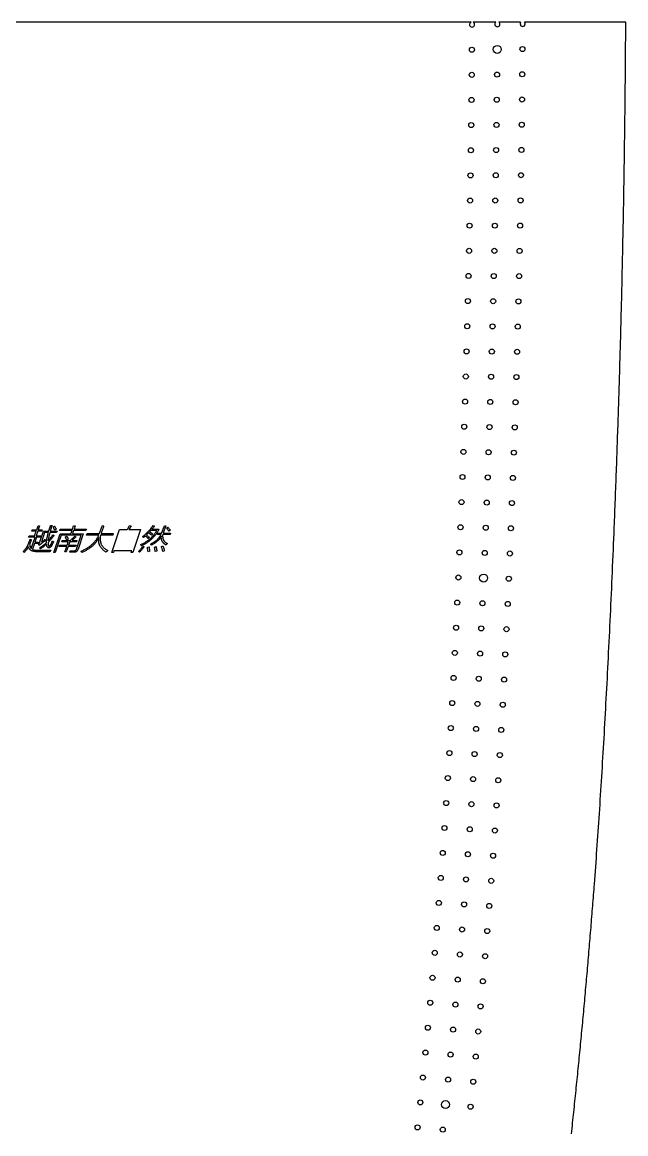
# Model space of a CAD drawing. Header units: millimetres. Extents: x 68706 to 69491, y -6452 to -3374.
# Drawn here: x 69072 to 69491, y -5683 to -4913 of the extents above; entities that cross this region are included whole.
import ezdxf

# ---------------------------------------------------------------- set-up
doc = ezdxf.new("R2010")
doc.units = ezdxf.units.MM

msp = doc.modelspace()

# ---------------------------------------------------------------- linework, layer by layer
at = {"color": 7, "linetype": 'Continuous', "lineweight": 25}
for p, q in [((69383.49, -4913.08), (68813.02, -4913.08)), ((69400.58, -4913.08), (69384.89, -4913.08)), ((69417.83, -4913.08), (69402.8, -4913.08)), ((69490.7, -4913.08), (69420.55, -4913.08)), ((69078.91, -5265.64), (69079.22, -5264.71)), ((69082.09, -5265.64), (69078.91, -5265.64)), ((69079.22, -5264.71), (69082.4, -5264.71)), ((69080.97, -5268.92), (69082.09, -5265.64)), ((69083.09, -5265.64), (69081.98, -5268.92)), ((69082.4, -5264.71), (69083.38, -5261.84)), ((69085.94, -5265.64), (69083.09, -5265.64)), ((69083.38, -5261.84), (69084.38, -5261.84)), ((69084.38, -5261.84), (69083.41, -5264.71)), ((69083.41, -5264.71), (69086.25, -5264.71)), ((69084.66, -5273.07), (69087.18, -5265.63)), ((69087.86, -5266.56), (69085.6, -5273.23)), ((69086.25, -5264.71), (69085.94, -5265.64)), ((69087.18, -5265.63), (69090.78, -5265.63)), ((69090.51, -5266.56), (69087.86, -5266.56)), ((69096.14, -5266.56), (69091.5, -5266.56)), ((69091.75, -5265.63), (69096.46, -5265.63)), ((69092.01, -5261.8), (69093, -5261.8)), ((69093.84, -5262.75), (69094.76, -5262.25)), ((69095.89, -5264.33), (69094.9, -5264.91)), ((69096.46, -5265.63), (69096.14, -5266.56)), ((69098.24, -5265.09), (69098.57, -5264.14)), ((69106.89, -5265.09), (69098.24, -5265.09)), ((69098.57, -5264.14), (69107.22, -5264.14)), ((69106.09, -5267.45), (69106.89, -5265.09)), ((69107.94, -5265.09), (69107.14, -5267.45)), ((69107.22, -5264.14), (69107.95, -5261.98)), ((69116.55, -5265.09), (69107.94, -5265.09)), ((69107.95, -5261.98), (69108.99, -5261.98)), ((69108.99, -5261.98), (69108.26, -5264.14)), ((69108.26, -5264.14), (69116.88, -5264.14)), ((69116.88, -5264.14), (69116.55, -5265.09)), ((69127.77, -5261.98), (69128.89, -5261.98)), ((69134.45, -5280.42), (69139.88, -5264.45)), ((69139.88, -5264.45), (69145.12, -5264.45)), ((69146.21, -5264.45), (69154.41, -5264.45)), ((69146.75, -5261.8), (69147.86, -5261.97)), ((69154.41, -5264.45), (69148.97, -5280.46)), ((69165.54, -5265.27), (69161.38, -5265.27)), ((69162.19, -5264.32), (69166.93, -5264.32)), ((69163.11, -5261.8), (69164, -5262.1)), ((69166.93, -5264.32), (69166.59, -5265.33)), ((69170.88, -5261.98), (69171.9, -5261.98)), ((69172.31, -5263.54), (69173.25, -5262.87)), ((69175.03, -5265.02), (69174.03, -5265.74)), ((69076.78, -5269.85), (69077.1, -5268.92)), ((69081.23, -5269.85), (69076.78, -5269.85)), ((69077.1, -5268.92), (69080.97, -5268.92)), ((69077.79, -5271.32), (69078.75, -5271.32)), ((69078.6, -5277.6), (69081.23, -5269.85)), ((69080.75, -5274.24), (69079.4, -5278.22)), ((69083.09, -5274.24), (69080.75, -5274.24)), ((69082.24, -5269.85), (69081.06, -5273.32)), ((69081.06, -5273.32), (69083.41, -5273.32)), ((69081.98, -5268.92), (69085.26, -5268.92)), ((69084.94, -5269.85), (69082.24, -5269.85)), ((69083.41, -5273.32), (69083.09, -5274.24)), ((69085.26, -5268.92), (69084.94, -5269.85)), ((69093.58, -5268.28), (69094.38, -5268.66)), ((69094.26, -5280.46), (69098.68, -5267.45)), ((69099.39, -5268.38), (69095.28, -5280.46)), ((69098.68, -5267.45), (69106.09, -5267.45)), ((69113.32, -5268.38), (69099.39, -5268.38)), ((69099.72, -5272.96), (69100.02, -5272.06)), ((69104.28, -5272.96), (69099.72, -5272.96)), ((69100.02, -5272.06), (69105.73, -5272.06)), ((69102.21, -5269.68), (69103.22, -5269.07)), ((69104.26, -5271.14), (69103.18, -5271.75)), ((69103.47, -5275.35), (69104.28, -5272.96)), ((69105.3, -5272.96), (69104.49, -5275.35)), ((69109.86, -5272.96), (69105.3, -5272.96)), ((69106.87, -5272.06), (69110.17, -5272.06)), ((69107.14, -5267.45), (69114.67, -5267.45)), ((69108.88, -5269.08), (69109.62, -5269.61)), ((69110.17, -5272.06), (69109.86, -5272.96)), ((69110.04, -5278.02), (69113.32, -5268.38)), ((69114.67, -5267.45), (69111.02, -5278.19)), ((69117, -5268.38), (69117.36, -5267.32)), ((69125.37, -5268.38), (69117, -5268.38)), ((69117.36, -5267.32), (69125.81, -5267.32)), ((69135.13, -5268.38), (69126.63, -5268.38)), ((69126.97, -5267.32), (69135.49, -5267.32)), ((69135.49, -5267.32), (69135.13, -5268.38)), ((69160.55, -5269.97), (69159.65, -5270.76)), ((69162.82, -5267.56), (69161.94, -5268.39)), ((69166.02, -5267.84), (69166.33, -5266.91)), ((69168.57, -5267.84), (69166.02, -5267.84)), ((69166.33, -5266.91), (69169, -5266.91)), ((69174.85, -5267.84), (69169.75, -5267.84)), ((69170.07, -5266.91), (69175.16, -5266.91)), ((69175.16, -5266.91), (69174.85, -5267.84)), ((69083.51, -5278.91), (69085.04, -5278.91)), ((69084.05, -5275.56), (69083.6, -5274.68)), ((69091.53, -5279.91), (69089.89, -5279.91)), ((69095.28, -5280.46), (69094.26, -5280.46)), ((69097.98, -5276.25), (69098.28, -5275.35)), ((69103.16, -5276.25), (69097.98, -5276.25)), ((69098.28, -5275.35), (69103.47, -5275.35)), ((69101.89, -5279.98), (69103.16, -5276.25)), ((69102.91, -5279.98), (69101.89, -5279.98)), ((69104.18, -5276.25), (69102.91, -5279.98)), ((69109.38, -5276.25), (69104.18, -5276.25)), ((69104.49, -5275.35), (69109.69, -5275.35)), ((69108.16, -5280.29), (69108, -5280.29)), ((69109.69, -5275.35), (69109.38, -5276.25)), ((69135.53, -5280.42), (69134.45, -5280.42)), ((69135.95, -5279.18), (69135.53, -5280.42)), ((69148.33, -5279.18), (69135.95, -5279.18)), ((69147.9, -5280.46), (69148.33, -5279.18)), ((69148.97, -5280.46), (69147.9, -5280.46)), ((69153.67, -5280.27), (69152.84, -5279.8)), ((69156.05, -5276.05), (69156.91, -5276.46)), ((69159.14, -5276.83), (69160.23, -5276.45)), ((69160.74, -5279.6), (69159.57, -5280)), ((69164.02, -5276.67), (69165.1, -5276.27)), ((69165.69, -5279.38), (69164.54, -5279.8)), ((69168.86, -5276.34), (69169.91, -5275.85)), ((69170.98, -5279.32), (69169.83, -5279.82))]:
    msp.add_line(p, q, dxfattribs=at)
for centre, radius in [((69384.08, -4932.1), 1.75), ((69401.58, -4931.88), 2.75), ((69419.08, -4931.66), 1.75), ((69383.94, -4949.52), 1.75), ((69401.44, -4949.33), 1.75), ((69418.94, -4949.14), 1.75), ((69383.77, -4966.93), 1.75), ((69401.27, -4966.78), 1.75), ((69418.77, -4966.62), 1.75), ((69383.57, -4984.35), 1.75), ((69401.07, -4984.22), 1.75), ((69418.57, -4984.09), 1.75), ((69383.33, -5001.77), 1.75), ((69400.83, -5001.67), 1.75), ((69418.33, -5001.57), 1.75), ((69383.07, -5019.18), 1.75), ((69400.57, -5019.12), 1.75), ((69418.07, -5019.05), 1.75), ((69382.77, -5036.6), 1.75), ((69400.27, -5036.56), 1.75), ((69417.77, -5036.53), 1.75), ((69382.45, -5054.01), 1.75), ((69399.95, -5054.01), 1.75), ((69417.45, -5054), 1.75), ((69382.09, -5071.43), 1.75), ((69399.59, -5071.45), 1.75), ((69417.09, -5071.48), 1.75), ((69381.7, -5088.84), 1.75), ((69399.2, -5088.9), 1.75), ((69416.7, -5088.96), 1.75), ((69381.29, -5106.25), 1.75), ((69398.79, -5106.34), 1.75), ((69416.29, -5106.43), 1.75), ((69380.84, -5123.66), 1.75), ((69398.34, -5123.78), 1.75), ((69415.84, -5123.9), 1.75), ((69380.36, -5141.07), 1.75), ((69397.86, -5141.23), 1.75), ((69415.35, -5141.38), 1.75), ((69379.84, -5158.48), 1.75), ((69397.34, -5158.67), 1.75), ((69414.84, -5158.85), 1.75), ((69379.3, -5175.89), 1.75), ((69396.8, -5176.11), 1.75), ((69414.3, -5176.32), 1.75), ((69378.73, -5193.3), 1.75), ((69396.23, -5193.55), 1.75), ((69413.73, -5193.79), 1.75), ((69378.13, -5210.71), 1.75), ((69395.62, -5210.98), 1.75), ((69413.12, -5211.26), 1.75), ((69377.49, -5228.11), 1.75), ((69394.99, -5228.42), 1.75), ((69412.49, -5228.73), 1.75), ((69376.83, -5245.52), 1.75), ((69394.32, -5245.86), 1.75), ((69411.82, -5246.19), 1.75), ((69376.13, -5262.92), 1.75), ((69393.63, -5263.29), 1.75), ((69411.12, -5263.66), 1.75), ((69375.4, -5280.33), 1.75), ((69392.9, -5280.72), 1.75), ((69410.39, -5281.12), 1.75), ((69374.64, -5297.73), 1.75), ((69392.14, -5298.16), 2.75), ((69409.63, -5298.59), 1.75), ((69373.85, -5315.12), 1.75), ((69391.35, -5315.59), 1.75), ((69408.84, -5316.05), 1.75), ((69373.03, -5332.53), 1.75), ((69390.53, -5333.02), 1.75), ((69408.02, -5333.51), 1.75), ((69372.19, -5349.95), 1.75), ((69389.68, -5350.46), 1.75), ((69407.17, -5350.98), 1.75), ((69371.32, -5367.33), 1.75), ((69388.81, -5367.88), 1.75), ((69406.3, -5368.43), 1.75), ((69370.4, -5384.68), 1.75), ((69387.89, -5385.28), 1.75), ((69405.38, -5385.87), 1.75), ((69369.44, -5402), 1.75), ((69386.93, -5402.66), 1.75), ((69404.41, -5403.31), 1.75), ((69368.42, -5419.32), 1.75), ((69385.9, -5420.03), 1.75), ((69403.39, -5420.74), 1.75), ((69367.34, -5436.64), 1.75), ((69384.82, -5437.41), 1.75), ((69402.31, -5438.17), 1.75), ((69366.21, -5453.95), 1.75), ((69383.69, -5454.77), 1.75), ((69401.17, -5455.6), 1.75), ((69365.02, -5471.26), 1.75), ((69382.5, -5472.14), 1.75), ((69399.98, -5473.02), 1.75), ((69363.78, -5488.57), 1.75), ((69381.25, -5489.5), 1.75), ((69398.73, -5490.44), 1.75), ((69362.48, -5505.87), 1.75), ((69379.95, -5506.86), 1.75), ((69397.42, -5507.85), 1.75), ((69361.12, -5523.17), 1.75), ((69378.59, -5524.22), 1.75), ((69396.06, -5525.26), 1.75), ((69359.71, -5540.46), 1.75), ((69377.18, -5541.56), 1.75), ((69394.64, -5542.67), 1.75), ((69358.25, -5557.75), 1.75), ((69375.71, -5558.91), 1.75), ((69393.17, -5560.07), 1.75), ((69356.72, -5575.03), 1.75), ((69374.18, -5576.25), 1.75), ((69391.64, -5577.47), 1.75), ((69355.15, -5592.31), 1.75), ((69372.6, -5593.58), 1.75), ((69390.06, -5594.86), 1.75), ((69353.52, -5609.59), 1.75), ((69370.96, -5610.91), 1.75), ((69388.41, -5612.24), 1.75), ((69351.83, -5626.85), 1.75), ((69369.27, -5628.24), 1.75), ((69386.72, -5629.62), 1.75), ((69350.08, -5644.12), 1.75), ((69367.52, -5645.56), 1.75), ((69384.97, -5647), 1.75), ((69348.29, -5661.37), 1.75), ((69365.72, -5662.87), 2.75), ((69383.16, -5664.37), 1.75), ((69346.43, -5678.63), 1.75), ((69363.86, -5680.18), 1.75)]:
    msp.add_circle(centre, radius, dxfattribs=at)
for centre, start, end in [((69384.19, -4914.68), 113.57564, 66.42436), ((69401.69, -4914.43), 129.42609, 50.57391), ((69419.19, -4914.18), 141.07106, 38.92894)]:
    msp.add_arc(centre, 1.75, start, end, dxfattribs=at)
for points, knots in [([(69453.07, -5683.08), (69453.33, -5680.58), (69453.87, -5675.57), (69454.67, -5668.06), (69455.45, -5660.54), (69456.22, -5653.03), (69456.99, -5645.52), (69457.74, -5638), (69458.48, -5630.48), (69459.21, -5622.97), (69459.94, -5615.45), (69460.65, -5607.93), (69461.35, -5600.41), (69462.04, -5592.89), (69462.72, -5585.36), (69463.39, -5577.84), (69464.05, -5570.31), (69464.7, -5562.79), (69465.34, -5555.26), (69465.97, -5547.73), (69466.59, -5540.21), (69467.2, -5532.68), (69467.79, -5525.15), (69468.38, -5517.61), (69469.38, -5504.63), (69470.75, -5485.89), (69472.45, -5461.1), (69474.09, -5435.42), (69475.67, -5408.85), (69477.2, -5381.39), (69478.67, -5353.04), (69480.08, -5323.8), (69481.44, -5293.67), (69482.56, -5266.81), (69483.48, -5243.52), (69484.21, -5224.1), (69484.9, -5204.67), (69485.56, -5185.24), (69486.17, -5165.8), (69486.75, -5146.37), (69487.29, -5126.94), (69487.79, -5107.5), (69488.25, -5088.07), (69488.67, -5068.63), (69489.06, -5049.19), (69489.41, -5029.75), (69489.72, -5010.31), (69489.99, -4990.86), (69490.23, -4971.42), (69490.42, -4951.97), (69490.58, -4932.53), (69490.66, -4919.56), (69490.7, -4913.08)], [0, 0, 0, 0, 0.009794, 0.019588, 0.029382, 0.039176, 0.04897, 0.058764, 0.068557, 0.078351, 0.088145, 0.097938, 0.107732, 0.117526, 0.12732, 0.137114, 0.146908, 0.156702, 0.166496, 0.176291, 0.186086, 0.19588, 0.205676, 0.215471, 0.225266, 0.256339, 0.288558, 0.321923, 0.356434, 0.392093, 0.4289, 0.466855, 0.505959, 0.546212, 0.571421, 0.596629, 0.621837, 0.647045, 0.672252, 0.69746, 0.722669, 0.747877, 0.773086, 0.798295, 0.823505, 0.848716, 0.873927, 0.89914, 0.924353, 0.949568, 0.974783, 1, 1, 1, 1]), ([(69089.22, -5273.39), (69089.22, -5273.29), (69089.22, -5273.1), (69089.24, -5272.8), (69089.26, -5272.48), (69089.3, -5272.14), (69089.34, -5271.78), (69089.4, -5271.4), (69089.46, -5271), (69089.54, -5270.58), (69089.62, -5270.15), (69089.72, -5269.69), (69089.82, -5269.22), (69089.94, -5268.72), (69090.07, -5268.21), (69090.2, -5267.67), (69090.35, -5267.12), (69090.46, -5266.75), (69090.51, -5266.56)], [0, 0, 0, 0, 0.040584, 0.083675, 0.129735, 0.178763, 0.230778, 0.285505, 0.343599, 0.404462, 0.468375, 0.534942, 0.605059, 0.67794, 0.753997, 0.832639, 0.914972, 1, 1, 1, 1]), ([(69091.5, -5266.56), (69091.42, -5266.85), (69091.27, -5267.43), (69091.05, -5268.27), (69090.87, -5269.06), (69090.71, -5269.8), (69090.57, -5270.49), (69090.46, -5271.14), (69090.37, -5271.73), (69090.33, -5272.11), (69090.32, -5272.29)], [0, 0, 0, 0, 0.157439, 0.30528, 0.444029, 0.57325, 0.69356, 0.804836, 0.906834, 1, 1, 1, 1]), ([(69090.78, -5265.63), (69090.82, -5265.49), (69090.91, -5265.22), (69091.03, -5264.79), (69091.17, -5264.35), (69091.32, -5263.88), (69091.48, -5263.39), (69091.64, -5262.88), (69091.82, -5262.35), (69091.95, -5261.98), (69092.01, -5261.8)], [0, 0, 0, 0, 0.104556, 0.215171, 0.331165, 0.453435, 0.581311, 0.715033, 0.854369, 1, 1, 1, 1]), ([(69093, -5261.8), (69092.89, -5262.11), (69092.67, -5262.73), (69092.35, -5263.68), (69092.04, -5264.64), (69091.85, -5265.3), (69091.75, -5265.63)], [0, 0, 0, 0, 0.243481, 0.490978, 0.743434, 1, 1, 1, 1]), ([(69094.9, -5264.91), (69094.87, -5264.84), (69094.81, -5264.7), (69094.71, -5264.47), (69094.6, -5264.23), (69094.47, -5263.97), (69094.33, -5263.69), (69094.18, -5263.39), (69094.01, -5263.08), (69093.9, -5262.87), (69093.84, -5262.75)], [0, 0, 0, 0, 0.091728, 0.19299, 0.303711, 0.424003, 0.554396, 0.693309, 0.841859, 1, 1, 1, 1]), ([(69094.76, -5262.25), (69094.83, -5262.38), (69094.97, -5262.61), (69095.17, -5262.94), (69095.34, -5263.25), (69095.49, -5263.52), (69095.62, -5263.77), (69095.73, -5263.98), (69095.82, -5264.16), (69095.86, -5264.28), (69095.89, -5264.33)], [0, 0, 0, 0, 0.180281, 0.344168, 0.493329, 0.626132, 0.742608, 0.84443, 0.930031, 1, 1, 1, 1]), ([(69125.81, -5267.32), (69125.89, -5267.14), (69126.03, -5266.79), (69126.25, -5266.23), (69126.47, -5265.66), (69126.61, -5265.27), (69126.69, -5265.07)], [0, 0, 0, 0, 0.235873, 0.481398, 0.736412, 1, 1, 1, 1]), ([(69126.69, -5265.07), (69126.76, -5264.86), (69126.92, -5264.43), (69127.07, -5263.99), (69127.15, -5263.77)], [0, 0, 0, 0, 0.4813508, 1, 1, 1, 1]), ([(69128.89, -5261.98), (69128.83, -5262.16), (69128.71, -5262.54), (69128.5, -5263.12), (69128.29, -5263.73), (69128.05, -5264.38), (69127.8, -5265.07), (69127.54, -5265.79), (69127.26, -5266.54), (69127.07, -5267.06), (69126.97, -5267.32)], [0, 0, 0, 0, 0.10161, 0.209443, 0.324763, 0.446316, 0.574882, 0.709516, 0.851636, 1, 1, 1, 1]), ([(69127.15, -5263.77), (69127.19, -5263.65), (69127.28, -5263.4), (69127.42, -5262.99), (69127.58, -5262.51), (69127.7, -5262.17), (69127.77, -5261.98)], [0, 0, 0, 0, 0.19226, 0.423272, 0.691549, 1, 1, 1, 1]), ([(69145.12, -5264.45), (69145.25, -5264.25), (69145.52, -5263.84), (69145.92, -5263.2), (69146.33, -5262.51), (69146.61, -5262.04), (69146.75, -5261.8)], [0, 0, 0, 0, 0.229303, 0.472178, 0.729644, 1, 1, 1, 1]), ([(69147.86, -5261.97), (69147.6, -5262.38), (69147.06, -5263.22), (69146.5, -5264.04), (69146.21, -5264.45)], [0, 0, 0, 0, 0.489899, 1, 1, 1, 1]), ([(69154.5, -5274.93), (69154.8, -5274.79), (69155.4, -5274.53), (69156.28, -5274.09), (69157.13, -5273.63), (69157.95, -5273.14), (69158.74, -5272.63), (69159.5, -5272.09), (69160.24, -5271.52), (69160.94, -5270.93), (69161.62, -5270.31), (69162.27, -5269.67), (69162.88, -5269), (69163.48, -5268.31), (69164.04, -5267.59), (69164.57, -5266.84), (69165.08, -5266.07), (69165.39, -5265.54), (69165.54, -5265.27)], [0, 0, 0, 0, 0.066616, 0.132159, 0.19672, 0.260639, 0.32374, 0.386328, 0.448132, 0.509792, 0.571003, 0.63202, 0.692949, 0.754025, 0.814955, 0.876275, 0.937885, 1, 1, 1, 1]), ([(69166.59, -5265.33), (69166.42, -5265.62), (69166.07, -5266.2), (69165.51, -5267.04), (69164.92, -5267.85), (69164.32, -5268.64), (69163.68, -5269.39), (69163.02, -5270.11), (69162.33, -5270.81), (69161.62, -5271.48), (69160.88, -5272.11), (69160.12, -5272.72), (69159.33, -5273.3), (69158.52, -5273.85), (69157.68, -5274.38), (69156.81, -5274.87), (69155.92, -5275.34), (69155.31, -5275.62), (69155, -5275.76)], [0, 0, 0, 0, 0.064284, 0.12792, 0.190952, 0.253552, 0.315633, 0.377429, 0.439163, 0.500543, 0.562055, 0.623663, 0.685356, 0.747442, 0.809754, 0.8726, 0.935936, 1, 1, 1, 1]), ([(69155.85, -5269.38), (69156.18, -5269.11), (69156.85, -5268.57), (69157.82, -5267.71), (69158.76, -5266.82), (69159.68, -5265.89), (69160.58, -5264.92), (69161.45, -5263.92), (69162.3, -5262.88), (69162.84, -5262.16), (69163.11, -5261.8)], [0, 0, 0, 0, 0.122398, 0.245051, 0.368466, 0.492607, 0.61779, 0.743965, 0.871269, 1, 1, 1, 1]), ([(69159.98, -5266.77), (69159.89, -5266.86), (69159.7, -5267.06), (69159.38, -5267.37), (69159, -5267.75), (69158.72, -5268.01), (69158.57, -5268.15)], [0, 0, 0, 0, 0.189942, 0.419905, 0.689912, 1, 1, 1, 1]), ([(69161.94, -5268.39), (69161.81, -5268.28), (69161.53, -5268.03), (69161.07, -5267.65), (69160.55, -5267.22), (69160.18, -5266.93), (69159.98, -5266.77)], [0, 0, 0, 0, 0.203194, 0.436997, 0.703053, 1, 1, 1, 1]), ([(69161.38, -5265.27), (69161.26, -5265.41), (69161.03, -5265.68), (69160.78, -5265.94), (69160.65, -5266.07)], [0, 0, 0, 0, 0.49575, 1, 1, 1, 1]), ([(69160.65, -5266.07), (69160.72, -5266.11), (69160.86, -5266.2), (69161.09, -5266.35), (69161.33, -5266.52), (69161.59, -5266.69), (69161.87, -5266.89), (69162.17, -5267.1), (69162.49, -5267.33), (69162.7, -5267.48), (69162.82, -5267.56)], [0, 0, 0, 0, 0.092764, 0.19545, 0.307174, 0.426726, 0.556233, 0.695701, 0.843622, 1, 1, 1, 1]), ([(69164, -5262.1), (69163.83, -5262.31), (69163.51, -5262.72), (69163.04, -5263.31), (69162.61, -5263.84), (69162.33, -5264.16), (69162.19, -5264.32)], [0, 0, 0, 0, 0.283768, 0.545067, 0.784091, 1, 1, 1, 1]), ([(69169, -5266.91), (69169.07, -5266.74), (69169.23, -5266.38), (69169.45, -5265.83), (69169.68, -5265.25), (69169.91, -5264.65), (69170.15, -5264.02), (69170.39, -5263.37), (69170.63, -5262.68), (69170.79, -5262.22), (69170.88, -5261.98)], [0, 0, 0, 0, 0.107853, 0.220917, 0.338408, 0.460945, 0.588427, 0.720672, 0.8582, 1, 1, 1, 1]), ([(69171.9, -5261.98), (69171.76, -5262.38), (69171.47, -5263.19), (69171.03, -5264.41), (69170.56, -5265.66), (69170.23, -5266.49), (69170.07, -5266.91)], [0, 0, 0, 0, 0.241749, 0.489065, 0.741976, 1, 1, 1, 1]), ([(69174.03, -5265.74), (69173.9, -5265.55), (69173.63, -5265.17), (69173.21, -5264.61), (69172.77, -5264.06), (69172.47, -5263.71), (69172.31, -5263.54)], [0, 0, 0, 0, 0.251831, 0.501948, 0.75163, 1, 1, 1, 1]), ([(69173.25, -5262.87), (69173.42, -5263.05), (69173.73, -5263.41), (69174.19, -5263.95), (69174.62, -5264.48), (69174.9, -5264.84), (69175.03, -5265.02)], [0, 0, 0, 0, 0.260007, 0.512427, 0.759477, 1, 1, 1, 1]), ([(69075.78, -5276.21), (69075.86, -5276.06), (69076.02, -5275.75), (69076.26, -5275.26), (69076.51, -5274.72), (69076.75, -5274.13), (69077.01, -5273.5), (69077.26, -5272.81), (69077.53, -5272.08), (69077.7, -5271.58), (69077.79, -5271.32)], [0, 0, 0, 0, 0.095228, 0.198658, 0.310634, 0.430966, 0.560202, 0.698195, 0.844675, 1, 1, 1, 1]), ([(69078.75, -5271.32), (69078.69, -5271.49), (69078.58, -5271.81), (69078.41, -5272.28), (69078.24, -5272.73), (69078.08, -5273.16), (69077.92, -5273.56), (69077.77, -5273.95), (69077.63, -5274.31), (69077.53, -5274.54), (69077.48, -5274.65)], [0, 0, 0, 0, 0.1481388, 0.2889431, 0.4242025, 0.5526097, 0.6739874, 0.7892609, 0.8975314, 1, 1, 1, 1]), ([(69083.6, -5274.68), (69083.67, -5274.62), (69083.79, -5274.52), (69083.96, -5274.36), (69084.11, -5274.19), (69084.19, -5274.08), (69084.23, -5274.02)], [0, 0, 0, 0, 0.2766402, 0.5346334, 0.7754564, 1, 1, 1, 1]), ([(69084.23, -5274.02), (69084.27, -5273.96), (69084.35, -5273.83), (69084.45, -5273.61), (69084.56, -5273.35), (69084.62, -5273.17), (69084.66, -5273.07)], [0, 0, 0, 0, 0.206936, 0.442933, 0.705303, 1, 1, 1, 1]), ([(69084.45, -5277.24), (69084.89, -5276.93), (69085.76, -5276.31), (69087, -5275.34), (69088.15, -5274.39), (69088.87, -5273.72), (69089.22, -5273.39)], [0, 0, 0, 0, 0.266135, 0.521552, 0.765743, 1, 1, 1, 1]), ([(69088.28, -5272.25), (69088.04, -5272.42), (69087.55, -5272.77), (69086.8, -5273.34), (69086.01, -5273.94), (69085.47, -5274.37), (69085.19, -5274.59)], [0, 0, 0, 0, 0.225499, 0.467356, 0.725169, 1, 1, 1, 1]), ([(69085.6, -5273.23), (69086.02, -5272.93), (69086.87, -5272.32), (69087.7, -5271.68), (69088.12, -5271.36)], [0, 0, 0, 0, 0.494671, 1, 1, 1, 1]), ([(69088.12, -5271.36), (69088.14, -5271.46), (69088.15, -5271.65), (69088.19, -5271.9), (69088.22, -5272.1), (69088.26, -5272.2), (69088.28, -5272.25)], [0, 0, 0, 0, 0.346761, 0.631183, 0.847001, 1, 1, 1, 1]), ([(69094.38, -5268.66), (69094.2, -5268.89), (69093.85, -5269.35), (69093.32, -5270.02), (69092.8, -5270.67), (69092.29, -5271.29), (69091.78, -5271.87), (69091.28, -5272.44), (69090.78, -5272.97), (69090.45, -5273.31), (69090.29, -5273.48)], [0, 0, 0, 0, 0.139269, 0.274413, 0.405815, 0.532575, 0.655595, 0.774325, 0.889106, 1, 1, 1, 1]), ([(69090.29, -5273.48), (69090.29, -5273.64), (69090.31, -5273.98), (69090.36, -5274.48), (69090.43, -5275.01), (69090.51, -5275.36), (69090.54, -5275.54)], [0, 0, 0, 0, 0.236336, 0.481764, 0.735662, 1, 1, 1, 1]), ([(69090.32, -5272.29), (69090.6, -5271.98), (69091.17, -5271.36), (69091.99, -5270.39), (69092.8, -5269.36), (69093.32, -5268.64), (69093.58, -5268.28)], [0, 0, 0, 0, 0.240967, 0.487599, 0.740283, 1, 1, 1, 1]), ([(69091.98, -5275.24), (69092.21, -5274.8), (69092.66, -5273.89), (69093.07, -5272.97), (69093.28, -5272.49)], [0, 0, 0, 0, 0.4917849, 1, 1, 1, 1]), ([(69094.1, -5272.85), (69094, -5273.09), (69093.79, -5273.54), (69093.49, -5274.2), (69093.19, -5274.82), (69092.99, -5275.21), (69092.9, -5275.4)], [0, 0, 0, 0, 0.272367, 0.530552, 0.772769, 1, 1, 1, 1]), ([(69093.28, -5272.49), (69093.41, -5272.57), (69093.67, -5272.72), (69093.96, -5272.81), (69094.1, -5272.85)], [0, 0, 0, 0, 0.512981, 1, 1, 1, 1]), ([(69103.18, -5271.75), (69103.1, -5271.55), (69102.95, -5271.17), (69102.7, -5270.63), (69102.46, -5270.13), (69102.29, -5269.83), (69102.21, -5269.68)], [0, 0, 0, 0, 0.280863, 0.540599, 0.780007, 1, 1, 1, 1]), ([(69103.22, -5269.07), (69103.32, -5269.24), (69103.51, -5269.57), (69103.78, -5270.08), (69104.03, -5270.61), (69104.18, -5270.96), (69104.26, -5271.14)], [0, 0, 0, 0, 0.2468436, 0.4961387, 0.7470992, 1, 1, 1, 1]), ([(69105.73, -5272.06), (69106.01, -5271.8), (69106.56, -5271.3), (69107.37, -5270.54), (69108.14, -5269.81), (69108.63, -5269.32), (69108.88, -5269.08)], [0, 0, 0, 0, 0.263307, 0.517637, 0.763044, 1, 1, 1, 1]), ([(69109.62, -5269.61), (69109.41, -5269.81), (69108.97, -5270.22), (69108.29, -5270.82), (69107.59, -5271.44), (69107.11, -5271.85), (69106.87, -5272.06)], [0, 0, 0, 0, 0.23948, 0.486213, 0.739709, 1, 1, 1, 1]), ([(69113.15, -5279.49), (69113.53, -5279.32), (69114.28, -5278.99), (69115.37, -5278.46), (69116.41, -5277.91), (69117.4, -5277.32), (69118.34, -5276.72), (69119.23, -5276.08), (69120.07, -5275.43), (69120.86, -5274.75), (69121.6, -5274.04), (69122.29, -5273.31), (69122.93, -5272.55), (69123.52, -5271.77), (69124.06, -5270.96), (69124.55, -5270.13), (69124.99, -5269.27), (69125.24, -5268.68), (69125.37, -5268.38)], [0, 0, 0, 0, 0.073582, 0.145053, 0.214585, 0.282294, 0.34813, 0.412446, 0.475267, 0.536813, 0.597023, 0.656292, 0.714656, 0.772443, 0.829576, 0.886474, 0.943243, 1, 1, 1, 1]), ([(69125.51, -5270.08), (69125.37, -5270.35), (69125.1, -5270.89), (69124.64, -5271.68), (69124.14, -5272.44), (69123.59, -5273.19), (69123, -5273.91), (69122.37, -5274.62), (69121.69, -5275.3), (69120.97, -5275.96), (69120.2, -5276.59), (69119.4, -5277.21), (69118.55, -5277.81), (69117.65, -5278.38), (69116.71, -5278.94), (69115.73, -5279.47), (69114.71, -5279.98), (69114, -5280.3), (69113.64, -5280.46)], [0, 0, 0, 0, 0.056426, 0.112883, 0.169778, 0.227026, 0.285058, 0.343607, 0.403208, 0.46387, 0.5256, 0.588633, 0.653222, 0.718985, 0.786607, 0.856001, 0.927026, 1, 1, 1, 1]), ([(69130.55, -5280.14), (69130.3, -5279.99), (69129.82, -5279.71), (69129.14, -5279.23), (69128.52, -5278.73), (69127.95, -5278.21), (69127.44, -5277.66), (69126.98, -5277.09), (69126.58, -5276.5), (69126.24, -5275.88), (69125.95, -5275.24), (69125.72, -5274.57), (69125.54, -5273.88), (69125.42, -5273.16), (69125.36, -5272.42), (69125.35, -5271.66), (69125.39, -5270.87), (69125.47, -5270.35), (69125.51, -5270.08)], [0, 0, 0, 0, 0.071023, 0.139455, 0.205236, 0.269, 0.330908, 0.391002, 0.450103, 0.508541, 0.566556, 0.624896, 0.683748, 0.743468, 0.804707, 0.86762, 0.932531, 1, 1, 1, 1]), ([(69126.63, -5268.38), (69126.58, -5268.69), (69126.48, -5269.29), (69126.39, -5270.17), (69126.37, -5271.03), (69126.4, -5271.85), (69126.5, -5272.64), (69126.67, -5273.39), (69126.88, -5274.12), (69127.17, -5274.8), (69127.52, -5275.46), (69127.93, -5276.08), (69128.4, -5276.67), (69128.93, -5277.22), (69129.52, -5277.74), (69130.18, -5278.23), (69130.89, -5278.69), (69131.4, -5278.96), (69131.66, -5279.09)], [0, 0, 0, 0, 0.0721857, 0.1413558, 0.207563, 0.2711469, 0.3327148, 0.3924811, 0.4510026, 0.5087465, 0.5660725, 0.623668, 0.6819733, 0.7413488, 0.8025644, 0.8657276, 0.9315287, 1, 1, 1, 1]), ([(69156.39, -5270.05), (69156.31, -5269.92), (69156.14, -5269.69), (69155.94, -5269.48), (69155.85, -5269.38)], [0, 0, 0, 0, 0.538141, 1, 1, 1, 1]), ([(69157.69, -5268.95), (69157.48, -5269.14), (69157.06, -5269.52), (69156.62, -5269.87), (69156.39, -5270.05)], [0, 0, 0, 0, 0.492664, 1, 1, 1, 1]), ([(69159.65, -5270.76), (69159.6, -5270.71), (69159.49, -5270.59), (69159.31, -5270.42), (69159.11, -5270.22), (69158.88, -5270), (69158.62, -5269.77), (69158.33, -5269.51), (69158.02, -5269.24), (69157.8, -5269.05), (69157.69, -5268.95)], [0, 0, 0, 0, 0.0825109, 0.1771006, 0.2838186, 0.4026798, 0.5336949, 0.6769521, 0.8323859, 1, 1, 1, 1]), ([(69158.57, -5268.15), (69158.56, -5268.17), (69158.52, -5268.21), (69158.49, -5268.24), (69158.47, -5268.26)], [0, 0, 0, 0, 0.554014, 1, 1, 1, 1]), ([(69158.47, -5268.26), (69158.64, -5268.39), (69158.98, -5268.65), (69159.49, -5269.07), (69160.02, -5269.51), (69160.37, -5269.82), (69160.55, -5269.97)], [0, 0, 0, 0, 0.236873, 0.482341, 0.736467, 1, 1, 1, 1]), ([(69161.3, -5274.47), (69161.52, -5274.37), (69161.95, -5274.17), (69162.58, -5273.85), (69163.18, -5273.51), (69163.76, -5273.17), (69164.31, -5272.8), (69164.83, -5272.42), (69165.33, -5272.03), (69165.8, -5271.62), (69166.24, -5271.2), (69166.66, -5270.77), (69167.04, -5270.31), (69167.4, -5269.85), (69167.73, -5269.37), (69168.04, -5268.87), (69168.32, -5268.36), (69168.49, -5268.01), (69168.57, -5267.84)], [0, 0, 0, 0, 0.071978, 0.142025, 0.210622, 0.277581, 0.342899, 0.40709, 0.469705, 0.531445, 0.59205, 0.651656, 0.710623, 0.769081, 0.82701, 0.884728, 0.942383, 1, 1, 1, 1]), ([(69161.71, -5275.34), (69161.65, -5275.19), (69161.53, -5274.89), (69161.37, -5274.61), (69161.3, -5274.47)], [0, 0, 0, 0, 0.5124186, 1, 1, 1, 1]), ([(69168.82, -5269.06), (69168.72, -5269.23), (69168.54, -5269.56), (69168.24, -5270.04), (69167.92, -5270.51), (69167.58, -5270.96), (69167.21, -5271.4), (69166.82, -5271.83), (69166.41, -5272.24), (69165.97, -5272.64), (69165.52, -5273.03), (69165.04, -5273.4), (69164.54, -5273.75), (69164.02, -5274.1), (69163.47, -5274.43), (69162.91, -5274.75), (69162.32, -5275.06), (69161.91, -5275.25), (69161.71, -5275.34)], [0, 0, 0, 0, 0.058684, 0.117302, 0.175986, 0.234925, 0.294175, 0.353864, 0.414119, 0.475262, 0.536977, 0.599595, 0.663226, 0.728137, 0.794003, 0.86131, 0.929857, 1, 1, 1, 1]), ([(69171.92, -5275.13), (69171.77, -5275.04), (69171.48, -5274.86), (69171.07, -5274.57), (69170.7, -5274.26), (69170.35, -5273.94), (69170.04, -5273.61), (69169.77, -5273.26), (69169.52, -5272.9), (69169.31, -5272.53), (69169.13, -5272.14), (69168.99, -5271.74), (69168.87, -5271.33), (69168.8, -5270.9), (69168.75, -5270.46), (69168.74, -5270), (69168.76, -5269.54), (69168.8, -5269.22), (69168.82, -5269.06)], [0, 0, 0, 0, 0.0716309, 0.14024, 0.2066154, 0.2710292, 0.3332246, 0.3938362, 0.4534798, 0.5121799, 0.570476, 0.628813, 0.6874607, 0.7468831, 0.8076406, 0.8696736, 0.9336966, 1, 1, 1, 1]), ([(69169.75, -5267.84), (69169.73, -5268.02), (69169.68, -5268.37), (69169.66, -5268.9), (69169.66, -5269.4), (69169.7, -5269.89), (69169.78, -5270.36), (69169.89, -5270.81), (69170.04, -5271.23), (69170.22, -5271.65), (69170.43, -5272.04), (69170.69, -5272.41), (69170.97, -5272.76), (69171.29, -5273.1), (69171.66, -5273.41), (69172.05, -5273.71), (69172.47, -5273.98), (69172.78, -5274.15), (69172.93, -5274.23)], [0, 0, 0, 0, 0.0709316, 0.1388977, 0.2045416, 0.2677989, 0.3290705, 0.388703, 0.4474573, 0.5054067, 0.5635066, 0.6217235, 0.6805106, 0.7405751, 0.8020797, 0.8658663, 0.9315982, 1, 1, 1, 1]), ([(69172.93, -5274.23), (69172.83, -5274.31), (69172.64, -5274.46), (69172.37, -5274.69), (69172.13, -5274.91), (69171.99, -5275.06), (69171.92, -5275.13)], [0, 0, 0, 0, 0.280485, 0.540679, 0.780884, 1, 1, 1, 1]), ([(69073.16, -5279.82), (69073.3, -5279.66), (69073.57, -5279.35), (69073.96, -5278.89), (69074.32, -5278.43), (69074.66, -5277.98), (69074.98, -5277.53), (69075.27, -5277.08), (69075.54, -5276.65), (69075.7, -5276.35), (69075.78, -5276.21)], [0, 0, 0, 0, 0.140049, 0.275804, 0.406437, 0.53344, 0.656031, 0.774689, 0.889189, 1, 1, 1, 1]), ([(69073.75, -5280.46), (69073.72, -5280.41), (69073.65, -5280.3), (69073.51, -5280.14), (69073.35, -5279.98), (69073.23, -5279.87), (69073.16, -5279.82)], [0, 0, 0, 0, 0.208515, 0.442777, 0.706149, 1, 1, 1, 1]), ([(69076.78, -5276.21), (69076.69, -5276.39), (69076.51, -5276.74), (69076.2, -5277.26), (69075.87, -5277.79), (69075.5, -5278.32), (69075.11, -5278.85), (69074.69, -5279.38), (69074.24, -5279.92), (69073.92, -5280.28), (69073.75, -5280.46)], [0, 0, 0, 0, 0.111993, 0.227868, 0.347057, 0.469716, 0.59599, 0.726348, 0.861003, 1, 1, 1, 1]), ([(69082.82, -5279.87), (69082.59, -5279.87), (69082.15, -5279.87), (69081.5, -5279.83), (69080.9, -5279.76), (69080.34, -5279.66), (69079.81, -5279.54), (69079.33, -5279.39), (69078.89, -5279.21), (69078.49, -5278.99), (69078.13, -5278.75), (69077.81, -5278.47), (69077.53, -5278.17), (69077.3, -5277.84), (69077.11, -5277.47), (69076.95, -5277.08), (69076.84, -5276.66), (69076.8, -5276.36), (69076.78, -5276.21)], [0, 0, 0, 0, 0.087369, 0.169408, 0.24671, 0.319121, 0.387634, 0.451522, 0.512228, 0.569721, 0.624746, 0.678166, 0.729954, 0.781664, 0.833611, 0.887214, 0.94213, 1, 1, 1, 1]), ([(69077.48, -5274.65), (69077.51, -5274.82), (69077.56, -5275.14), (69077.66, -5275.6), (69077.77, -5276.02), (69077.9, -5276.41), (69078.05, -5276.76), (69078.21, -5277.08), (69078.39, -5277.36), (69078.53, -5277.52), (69078.6, -5277.6)], [0, 0, 0, 0, 0.1576182, 0.3046487, 0.4416354, 0.5699179, 0.6880697, 0.7987696, 0.9028683, 1, 1, 1, 1]), ([(69079.4, -5278.22), (69079.51, -5278.28), (69079.73, -5278.4), (69080.12, -5278.54), (69080.56, -5278.66), (69081.05, -5278.75), (69081.59, -5278.83), (69082.18, -5278.88), (69082.83, -5278.91), (69083.27, -5278.91), (69083.51, -5278.91)], [0, 0, 0, 0, 0.088093, 0.185007, 0.292123, 0.410548, 0.539463, 0.681275, 0.834257, 1, 1, 1, 1]), ([(69089.89, -5279.91), (69089.67, -5279.91), (69089.24, -5279.91), (69088.61, -5279.91), (69088, -5279.92), (69087.43, -5279.92), (69086.88, -5279.92), (69086.37, -5279.92), (69085.88, -5279.91), (69085.43, -5279.91), (69085, -5279.91), (69084.6, -5279.91), (69084.23, -5279.9), (69083.89, -5279.9), (69083.58, -5279.89), (69083.3, -5279.88), (69083.05, -5279.88), (69082.89, -5279.87), (69082.82, -5279.87)], [0, 0, 0, 0, 0.093731, 0.183018, 0.268669, 0.349876, 0.426637, 0.499763, 0.568446, 0.633089, 0.693288, 0.749851, 0.80197, 0.84965, 0.893694, 0.933306, 0.968464, 1, 1, 1, 1]), ([(69085.19, -5274.59), (69085.08, -5274.68), (69084.85, -5274.86), (69084.54, -5275.11), (69084.28, -5275.35), (69084.12, -5275.5), (69084.05, -5275.56)], [0, 0, 0, 0, 0.300687, 0.567198, 0.80063, 1, 1, 1, 1]), ([(69084.98, -5277.93), (69084.89, -5277.8), (69084.72, -5277.57), (69084.53, -5277.34), (69084.45, -5277.24)], [0, 0, 0, 0, 0.5332149, 1, 1, 1, 1]), ([(69089.23, -5274.5), (69089.09, -5274.64), (69088.79, -5274.92), (69088.32, -5275.34), (69087.83, -5275.76), (69087.31, -5276.18), (69086.77, -5276.61), (69086.2, -5277.05), (69085.6, -5277.49), (69085.19, -5277.78), (69084.98, -5277.93)], [0, 0, 0, 0, 0.11035, 0.224925, 0.343347, 0.466051, 0.593486, 0.724548, 0.860426, 1, 1, 1, 1]), ([(69085.04, -5278.91), (69085.25, -5278.91), (69085.68, -5278.91), (69086.3, -5278.91), (69086.89, -5278.91), (69087.46, -5278.91), (69088, -5278.91), (69088.52, -5278.9), (69089.01, -5278.9), (69089.48, -5278.9), (69089.91, -5278.9), (69090.33, -5278.89), (69090.71, -5278.89), (69091.07, -5278.88), (69091.41, -5278.88), (69091.71, -5278.88), (69091.99, -5278.87), (69092.17, -5278.87), (69092.26, -5278.87)], [0, 0, 0, 0, 0.089862, 0.175765, 0.258106, 0.336883, 0.412098, 0.483751, 0.55184, 0.615972, 0.676541, 0.733547, 0.786991, 0.836877, 0.883195, 0.92556, 0.964759, 1, 1, 1, 1]), ([(69089.44, -5275.79), (69089.4, -5275.58), (69089.32, -5275.15), (69089.26, -5274.72), (69089.23, -5274.5)], [0, 0, 0, 0, 0.497251, 1, 1, 1, 1]), ([(69090.82, -5277.16), (69090.73, -5277.16), (69090.56, -5277.15), (69090.32, -5277.09), (69090.11, -5276.98), (69089.92, -5276.83), (69089.75, -5276.63), (69089.63, -5276.38), (69089.51, -5276.1), (69089.47, -5275.9), (69089.44, -5275.79)], [0, 0, 0, 0, 0.123541, 0.23712, 0.348406, 0.459765, 0.577613, 0.704562, 0.84393, 1, 1, 1, 1]), ([(69090.54, -5275.54), (69090.55, -5275.59), (69090.57, -5275.67), (69090.61, -5275.78), (69090.66, -5275.88), (69090.73, -5275.96), (69090.8, -5276.02), (69090.89, -5276.07), (69090.99, -5276.09), (69091.06, -5276.09), (69091.1, -5276.09)], [0, 0, 0, 0, 0.155341, 0.296313, 0.420356, 0.537399, 0.647687, 0.758369, 0.87443, 1, 1, 1, 1]), ([(69092.9, -5275.4), (69092.82, -5275.54), (69092.68, -5275.8), (69092.45, -5276.16), (69092.2, -5276.46), (69091.95, -5276.71), (69091.68, -5276.91), (69091.4, -5277.05), (69091.12, -5277.15), (69090.92, -5277.16), (69090.82, -5277.16)], [0, 0, 0, 0, 0.163001, 0.312159, 0.447576, 0.571754, 0.685898, 0.793437, 0.896648, 1, 1, 1, 1]), ([(69091.1, -5276.09), (69091.13, -5276.09), (69091.21, -5276.09), (69091.32, -5276.05), (69091.43, -5275.98), (69091.54, -5275.88), (69091.65, -5275.76), (69091.76, -5275.61), (69091.87, -5275.44), (69091.95, -5275.31), (69091.98, -5275.24)], [0, 0, 0, 0, 0.08521, 0.1747736, 0.273829, 0.3877581, 0.5155731, 0.6587485, 0.8202077, 1, 1, 1, 1]), ([(69092.26, -5278.87), (69092.18, -5278.96), (69092.03, -5279.15), (69091.83, -5279.42), (69091.66, -5279.67), (69091.57, -5279.83), (69091.53, -5279.91)], [0, 0, 0, 0, 0.294858, 0.559144, 0.793322, 1, 1, 1, 1]), ([(69105.39, -5280.27), (69105.42, -5280.08), (69105.46, -5279.72), (69105.48, -5279.35), (69105.49, -5279.17)], [0, 0, 0, 0, 0.516678, 1, 1, 1, 1]), ([(69108, -5280.29), (69107.75, -5280.29), (69107.28, -5280.29), (69106.61, -5280.28), (69105.98, -5280.27), (69105.58, -5280.27), (69105.39, -5280.27)], [0, 0, 0, 0, 0.28071, 0.540578, 0.78071, 1, 1, 1, 1]), ([(69105.49, -5279.17), (69105.93, -5279.18), (69106.83, -5279.22), (69107.72, -5279.22), (69108.17, -5279.22)], [0, 0, 0, 0, 0.497983, 1, 1, 1, 1]), ([(69111.02, -5278.19), (69110.96, -5278.36), (69110.85, -5278.67), (69110.6, -5279.1), (69110.31, -5279.46), (69109.98, -5279.77), (69109.59, -5280), (69109.15, -5280.17), (69108.67, -5280.27), (69108.34, -5280.29), (69108.16, -5280.29)], [0, 0, 0, 0, 0.13652, 0.263664, 0.384313, 0.500214, 0.61656, 0.736715, 0.863621, 1, 1, 1, 1]), ([(69108.17, -5279.22), (69108.29, -5279.22), (69108.52, -5279.23), (69108.85, -5279.18), (69109.15, -5279.09), (69109.41, -5278.96), (69109.63, -5278.79), (69109.81, -5278.57), (69109.95, -5278.31), (69110.01, -5278.12), (69110.04, -5278.02)], [0, 0, 0, 0, 0.149919, 0.284901, 0.409749, 0.526037, 0.638712, 0.752671, 0.872221, 1, 1, 1, 1]), ([(69113.64, -5280.46), (69113.59, -5280.35), (69113.49, -5280.15), (69113.35, -5279.88), (69113.24, -5279.66), (69113.17, -5279.54), (69113.15, -5279.49)], [0, 0, 0, 0, 0.336022, 0.614674, 0.835984, 1, 1, 1, 1]), ([(69131.66, -5279.09), (69131.59, -5279.15), (69131.46, -5279.27), (69131.27, -5279.44), (69131.1, -5279.6), (69130.95, -5279.74), (69130.82, -5279.86), (69130.71, -5279.97), (69130.62, -5280.06), (69130.57, -5280.12), (69130.55, -5280.14)], [0, 0, 0, 0, 0.183587, 0.349844, 0.501558, 0.633464, 0.750833, 0.851002, 0.934047, 1, 1, 1, 1]), ([(69152.84, -5279.8), (69153.1, -5279.52), (69153.62, -5278.95), (69154.41, -5278.04), (69155.23, -5277.07), (69155.77, -5276.39), (69156.05, -5276.05)], [0, 0, 0, 0, 0.2296, 0.472635, 0.729535, 1, 1, 1, 1]), ([(69156.91, -5276.46), (69156.38, -5277.1), (69155.33, -5278.39), (69154.23, -5279.64), (69153.67, -5280.27)], [0, 0, 0, 0, 0.495629, 1, 1, 1, 1]), ([(69155, -5275.76), (69154.96, -5275.68), (69154.87, -5275.52), (69154.74, -5275.3), (69154.62, -5275.11), (69154.53, -5274.99), (69154.5, -5274.93)], [0, 0, 0, 0, 0.292549, 0.553852, 0.791154, 1, 1, 1, 1]), ([(69159.57, -5280), (69159.52, -5279.48), (69159.41, -5278.41), (69159.23, -5277.36), (69159.14, -5276.83)], [0, 0, 0, 0, 0.497067, 1, 1, 1, 1]), ([(69160.23, -5276.45), (69160.28, -5276.74), (69160.38, -5277.29), (69160.51, -5278.11), (69160.63, -5278.87), (69160.7, -5279.36), (69160.74, -5279.6)], [0, 0, 0, 0, 0.273386, 0.531908, 0.773812, 1, 1, 1, 1]), ([(69164.54, -5279.8), (69164.5, -5279.52), (69164.43, -5278.98), (69164.31, -5278.17), (69164.17, -5277.41), (69164.07, -5276.91), (69164.02, -5276.67)], [0, 0, 0, 0, 0.265118, 0.520948, 0.765086, 1, 1, 1, 1]), ([(69165.1, -5276.27), (69165.16, -5276.54), (69165.27, -5277.07), (69165.42, -5277.86), (69165.56, -5278.63), (69165.65, -5279.13), (69165.69, -5279.38)], [0, 0, 0, 0, 0.2608898, 0.5145219, 0.7612805, 1, 1, 1, 1]), ([(69169.83, -5279.82), (69169.76, -5279.55), (69169.62, -5278.99), (69169.39, -5278.14), (69169.13, -5277.25), (69168.95, -5276.65), (69168.86, -5276.34)], [0, 0, 0, 0, 0.233643, 0.478643, 0.733723, 1, 1, 1, 1]), ([(69169.91, -5275.85), (69170, -5276.12), (69170.19, -5276.67), (69170.46, -5277.52), (69170.72, -5278.41), (69170.89, -5279.01), (69170.98, -5279.32)], [0, 0, 0, 0, 0.2339712, 0.4784212, 0.7339225, 1, 1, 1, 1])]:
    msp.add_open_spline(points, degree=3, knots=knots, dxfattribs=at)

doc.saveas('drawing.dxf')
